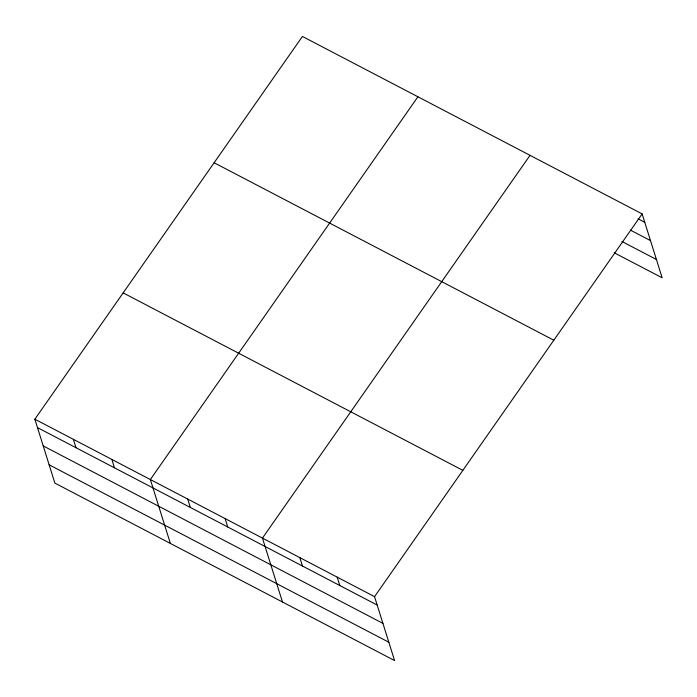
<?xml version="1.0" encoding="UTF-8"?>
<svg xmlns="http://www.w3.org/2000/svg" width="697" height="697" viewBox="0 0 697 697"><rect width="100%" height="100%" fill="white"/><g stroke="black" fill="none" stroke-linecap="round" stroke-linejoin="round"><path stroke-width="1.05" d="M34.85 419.202L374.55 596.658L394.58 660.556L54.871 483.099L34.85 419.202L302.42 36.444L642.129 213.901L662.15 277.798L614.24 252.776M417.921 96.778L150.352 479.536L170.373 543.433M530.025 155.344L262.455 538.101L282.477 601.999M374.55 596.658L642.129 213.901M638.051 218.797L644.76 222.299M630.376 230.106L650.501 240.613M621.916 241.467L656.408 259.484M214.127 162.75L553.827 340.214M123.151 292.888L462.852 470.353M37.481 427.601L377.182 605.057M43.223 445.914L382.923 623.371M49.13 464.786L388.839 642.242M337.182 577.142L339.814 585.541M299.823 557.617L302.454 566.016M225.087 518.577L227.719 526.976M187.72 499.061L190.351 507.46M111.851 459.428L114.482 467.826M73.351 439.31L75.982 447.709"/></g></svg>
